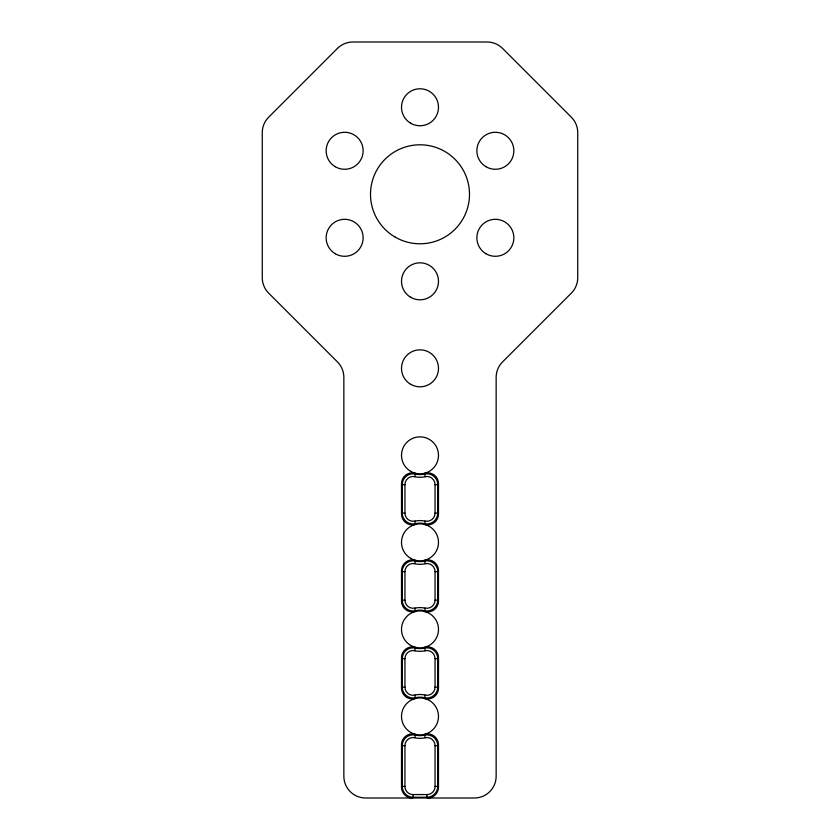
<?xml version="1.0" encoding="UTF-8"?>
<svg xmlns="http://www.w3.org/2000/svg" width="840" height="840" viewBox="0 0 840 840"><rect width="100%" height="100%" fill="white"/><g stroke="black" fill="none" stroke-linecap="round" stroke-linejoin="round"><path stroke-width="1.26" d="M401.51 483.661L402.245 484.606L404.954 484.606A8.127 8.127 0 0 1 414.95 476.7L415.17 473.204A10.857 10.857 0 0 0 401.499 483.661L401.51 514.059A10.857 10.857 0 0 0 415.181 524.538L414.95 521.031A8.127 8.127 0 0 1 404.943 513.114L402.276 513.114L401.51 514.059M401.51 570.686L402.245 571.63L404.954 571.63A8.127 8.127 0 0 1 414.95 563.714L415.17 560.227A10.857 10.857 0 0 0 401.499 570.686L401.51 601.083A10.857 10.857 0 0 0 415.181 611.551L414.95 608.045A8.127 8.127 0 0 1 404.943 600.138L402.276 600.138L401.51 601.083M401.51 657.71L402.245 658.654L404.954 658.654A8.127 8.127 0 0 1 414.95 650.738L415.17 647.251A10.857 10.857 0 0 0 401.499 657.71L401.51 688.107A10.857 10.857 0 0 0 415.181 698.575L414.95 695.069A8.127 8.127 0 0 1 404.943 687.162L402.276 687.162L401.51 688.107M414.95 737.762L415.17 734.265A10.857 10.857 0 0 0 401.499 744.734L401.51 787.164A10.836 10.836 0 0 0 412.346 798.01L413.081 797.265L426.919 797.265A10.857 10.857 0 0 0 437.766 786.429L437.756 745.668L438.491 744.734A10.857 10.857 0 0 0 424.82 734.255L425.05 737.762A8.127 8.127 0 0 1 435.057 745.668L437.724 745.668A10.857 10.857 38.1 0 0 424.431 735.126A19.226 19.226 0 0 1 415.569 735.126A10.857 10.857 -38.4 0 0 402.245 745.668L402.245 786.429A10.857 10.857 0 0 0 413.081 797.265L413.081 794.556A8.127 8.127 0 0 1 410.078 793.989L408.733 793.307A8.075 8.075 0 0 1 405.531 789.422L405.101 788.004A8.127 8.127 0 0 1 404.943 786.419L404.954 745.668A8.127 8.127 0 0 1 414.95 737.751A21.934 21.934 0 0 0 425.05 737.762M424.82 698.586A10.857 10.857 0 0 0 438.501 688.107L437.756 687.162L435.046 687.162A8.127 8.127 0 0 1 425.05 695.079L424.83 698.565M424.83 524.528L425.05 521.031A8.127 8.127 0 0 0 435.057 513.114L437.724 513.114A10.857 10.857 -38.4 0 1 424.421 523.667A19.226 19.226 0 0 0 415.569 523.667A10.857 10.857 38.1 0 1 402.234 513.114L402.245 484.606A10.857 10.857 -38.3 0 1 415.569 474.065A19.226 19.226 0 0 0 424.431 474.065A10.857 10.857 38.1 0 1 437.766 484.606L435.046 484.606A8.127 8.127 0 0 0 425.05 476.7L424.83 473.204A10.857 10.857 0 0 1 438.522 483.661L437.756 484.606L437.756 513.114L438.491 514.059A10.857 10.857 0 0 1 424.82 524.548M424.83 611.541L425.05 608.045A8.127 8.127 0 0 0 435.057 600.138L437.724 600.138A10.857 10.857 -38.3 0 1 424.431 610.691A19.226 19.226 0 0 0 415.569 610.691A10.857 10.857 38.1 0 1 402.234 600.138L402.245 571.63A10.857 10.857 -38.4 0 1 415.58 561.078A19.226 19.226 0 0 0 424.431 561.089A10.857 10.857 38.1 0 1 437.756 571.63L435.046 571.63A8.127 8.127 0 0 0 425.05 563.714L424.83 560.227A10.857 10.857 0 0 1 438.522 570.686L437.756 571.63L437.756 600.138L438.491 601.083A10.857 10.857 0 0 1 424.82 611.573M438.491 657.71L437.756 658.654L437.756 687.162A10.857 10.857 -38.4 0 1 424.421 697.715A19.226 19.226 0 0 0 415.569 697.704A10.857 10.857 38.1 0 1 402.234 687.162L402.245 658.654A10.857 10.857 -38.4 0 1 415.58 648.102A19.226 19.226 0 0 0 424.431 648.102A10.857 10.857 38.1 0 1 437.766 658.654L435.046 658.654A8.127 8.127 0 0 0 425.05 650.738L424.83 647.251A10.857 10.857 0 0 1 438.522 657.71L438.491 688.107M401.51 787.164L402.245 786.429L404.954 786.429M404.954 745.668L402.276 745.668L401.51 744.734M435.046 786.429L437.724 786.429L438.491 787.164A10.836 10.836 0 0 1 427.655 798.01L426.919 797.265L426.919 794.556A8.127 8.127 0 0 0 428.474 794.42L429.923 793.989A8.075 8.075 0 0 0 433.745 790.86L434.48 789.422A8.127 8.127 0 0 0 435.046 786.429L435.046 745.668M413.081 794.556L426.919 794.556M438.491 483.661L438.491 514.059M438.491 570.686L438.491 601.083M438.491 744.734L438.491 787.164M435.046 484.606L435.046 513.114M435.046 571.63L435.046 600.138M435.046 658.654L435.046 687.162M404.954 484.606L404.954 513.114M404.954 571.63L404.954 600.138M404.954 658.654L404.954 687.162M414.95 695.069A21.934 21.934 0 0 1 425.05 695.069M425.05 650.748A21.882 21.882 0 0 1 414.95 650.748M414.96 608.181A21.882 21.882 0 0 1 425.04 608.181M425.05 563.735A21.882 21.882 0 0 1 414.95 563.735M414.96 521.157A21.882 21.882 0 0 1 425.04 521.157M425.05 476.711A21.882 21.882 0 0 1 414.95 476.711M337.481 48.373L268.642 117.212A21.756 21.756 0 0 0 262.269 132.594L262.269 277.736A21.756 21.756 0 0 0 268.642 293.118L337.481 361.956A21.756 21.756 0 0 1 343.854 377.339L343.854 776.244A21.756 21.756 0 0 0 365.61 798L474.39 798A21.756 21.756 0 0 0 496.146 776.244L496.146 377.339A21.756 21.756 0 0 1 502.519 361.956L571.357 293.118A21.756 21.756 0 0 0 577.731 277.736L577.731 132.594A21.756 21.756 0 0 0 571.357 117.212L502.519 48.373A21.756 21.756 0 0 0 487.137 42L352.863 42A21.756 21.756 0 0 0 337.481 48.373M410.75 732.428A18.491 18.491 0 0 0 438.491 716.415A18.491 18.491 0 0 0 410.75 700.403A18.491 18.491 0 0 0 410.75 732.428M409.553 644.658A18.491 18.491 0 0 0 438.438 630.819A18.491 18.491 0 0 0 412.01 612.717A18.491 18.491 0 0 0 409.553 644.658M410.75 558.39A18.491 18.491 0 0 0 438.491 542.377A18.491 18.491 0 0 0 410.75 526.355A18.491 18.491 0 0 0 410.75 558.39M410.75 471.366A18.491 18.491 0 0 0 438.491 455.354A18.491 18.491 0 0 0 410.75 439.341A18.491 18.491 0 0 0 410.75 471.366M395.252 237.153A49.497 49.497 0 0 0 469.497 194.292A49.497 49.497 0 0 0 395.252 151.421A49.497 49.497 0 0 0 395.252 237.153M410.75 384.342A18.491 18.491 0 0 0 438.491 368.33A18.491 18.491 0 0 0 410.75 352.317A18.491 18.491 0 0 0 410.75 384.342M485.919 253.701A18.491 18.491 0 0 0 513.849 238.025A18.491 18.491 0 0 0 486.308 221.676A18.491 18.491 0 0 0 485.919 253.701M410.56 297.213A18.491 18.491 0 0 0 438.491 281.536A18.491 18.491 0 0 0 410.949 265.188A18.491 18.491 0 0 0 410.56 297.213M335.192 253.701A18.491 18.491 0 0 0 363.132 238.025A18.491 18.491 0 0 0 335.591 221.676A18.491 18.491 0 0 0 335.192 253.701M335.192 166.677A18.491 18.491 0 0 0 363.132 151.001A18.491 18.491 0 0 0 335.591 134.652A18.491 18.491 0 0 0 335.192 166.677M410.56 123.165A18.491 18.491 0 0 0 438.491 107.489A18.491 18.491 0 0 0 410.949 91.14A18.491 18.491 0 0 0 410.56 123.165M485.919 166.677A18.491 18.491 0 0 0 513.849 151.001A18.491 18.491 0 0 0 486.308 134.652A18.491 18.491 0 0 0 485.919 166.677"/></g></svg>
